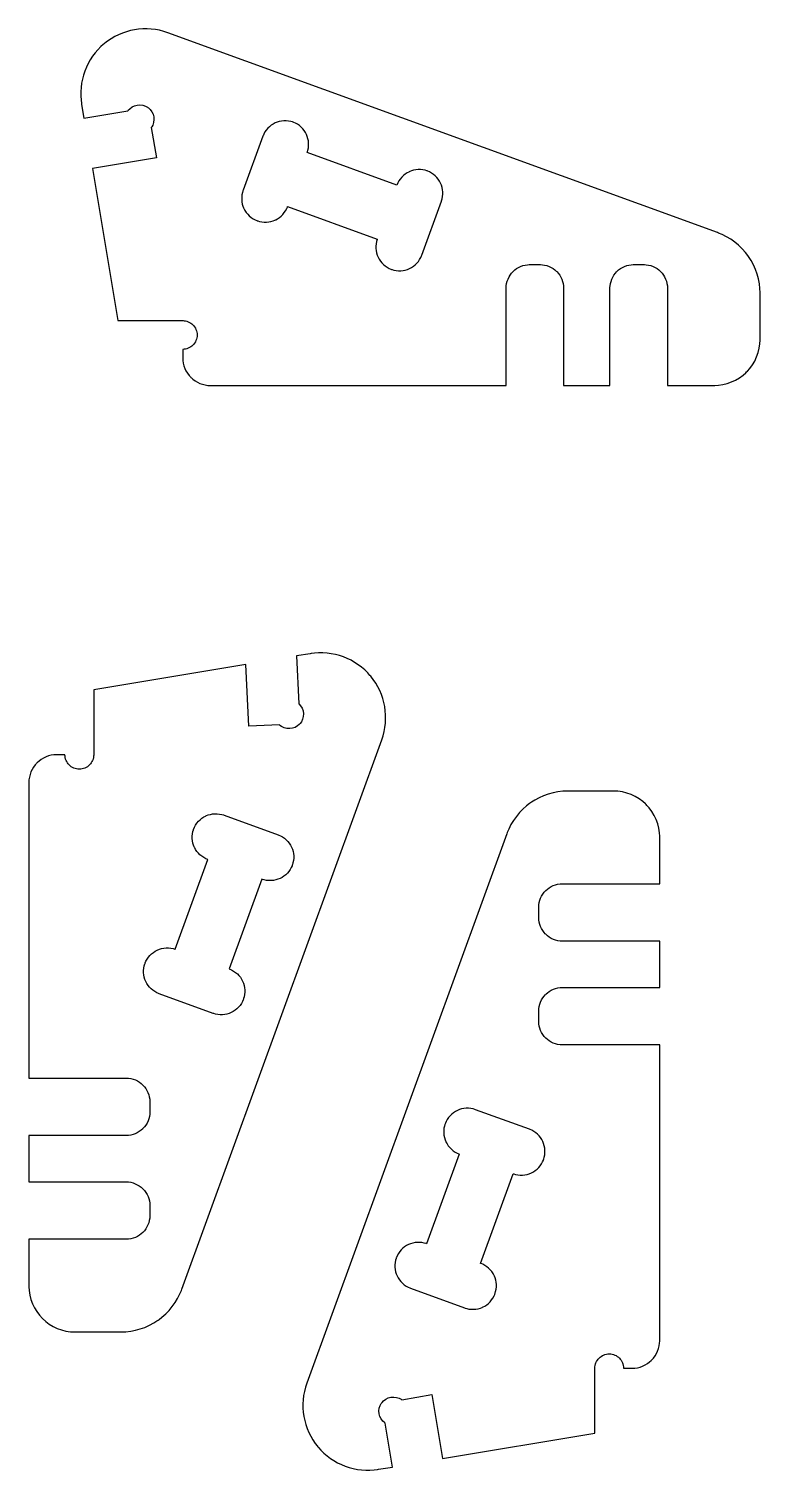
# Model space of a CAD drawing. Extents: x 0 to 392, y 0 to 269.
# Drawn here: x 85.4 to 164.3, y 113 to 268.5 of the extents above; entities that cross this region are included whole.
import ezdxf

# ---------------------------------------------------------------- set-up
doc = ezdxf.new("R2010")
doc.units = 0
doc.layers.get('0').update_dxf_attribs({"linetype": 'CONTINUOUS'})

msp = doc.modelspace()

# ---------------------------------------------------------------- linework, layer by layer
at = {"color": 0}
for points in [[(136.853, 240.508), (136.853, 240.574), (136.866, 240.768), (136.905, 241.022), (136.968, 241.267), (137.053, 241.5), (137.161, 241.724), (137.289, 241.933), (137.435, 242.131), (137.6, 242.311), (137.781, 242.475), (137.977, 242.622), (138.188, 242.75), (138.41, 242.857), (138.645, 242.943), (138.889, 243.006), (139.143, 243.044), (139.337, 243.058), (139.403, 243.058), (140.503, 243.058), (140.567, 243.058), (140.756, 243.046), (141.003, 243.008), (141.244, 242.947), (141.479, 242.864), (141.704, 242.757), (141.918, 242.629), (142.119, 242.481), (142.261, 242.356), (142.306, 242.311), (142.351, 242.267), (142.475, 242.124), (142.625, 241.922), (142.753, 241.708), (142.858, 241.483), (142.943, 241.25), (143.004, 241.008), (143.04, 240.76), (143.053, 240.571), (143.053, 240.508), (143.053, 230.008), (148.053, 230.008), (148.053, 240.508), (148.053, 240.571), (148.065, 240.76), (148.103, 241.008), (148.164, 241.25), (148.247, 241.483), (148.354, 241.708), (148.482, 241.922), (148.631, 242.124), (148.756, 242.267), (148.8, 242.311), (148.844, 242.356), (148.987, 242.481), (149.189, 242.629), (149.403, 242.757), (149.628, 242.864), (149.861, 242.947), (150.103, 243.008), (150.351, 243.046), (150.54, 243.058), (150.603, 243.058), (151.703, 243.058), (151.768, 243.058), (151.964, 243.044), (152.217, 243.006), (152.461, 242.943), (152.696, 242.857), (152.918, 242.75), (153.129, 242.622), (153.325, 242.475), (153.506, 242.311), (153.671, 242.131), (153.818, 241.933), (153.946, 241.724), (154.053, 241.5), (154.139, 241.267), (154.201, 241.022), (154.24, 240.768), (154.253, 240.574), (154.253, 240.508), (154.253, 230.008), (159.253, 230.008), (159.376, 230.008), (159.747, 230.032), (160.233, 230.104), (160.707, 230.224), (161.167, 230.389), (161.607, 230.597), (162.028, 230.847), (162.422, 231.14), (162.701, 231.385), (162.789, 231.472), (162.876, 231.56), (163.121, 231.839), (163.413, 232.233), (163.664, 232.653), (163.872, 233.094), (164.038, 233.554), (164.156, 234.028), (164.229, 234.514), (164.253, 234.885), (164.253, 235.008), (164.253, 239.926), (164.253, 240.061), (164.232, 240.464), (164.171, 240.994), (164.069, 241.518), (163.929, 242.032), (163.75, 242.533), (163.532, 243.021), (163.278, 243.49), (163.064, 243.832), (162.987, 243.942), (162.91, 244.051), (162.663, 244.369), (162.307, 244.769), (161.924, 245.14), (161.514, 245.481), (161.079, 245.789), (160.622, 246.063), (160.144, 246.301), (159.772, 246.458), (159.647, 246.504), (100.354, 268.081), (100.245, 268.119), (99.9121, 268.224), (99.4653, 268.339), (99.015, 268.422), (98.5625, 268.476), (98.1092, 268.5), (97.6565, 268.496), (97.2061, 268.461), (96.7592, 268.399), (96.3174, 268.307), (95.8818, 268.186), (95.4542, 268.037), (95.0358, 267.862), (94.6282, 267.658), (94.2326, 267.426), (93.8507, 267.169), (93.5732, 266.958), (93.4839, 266.883), (93.3946, 266.81), (93.1367, 266.575), (92.8131, 266.246), (92.5138, 265.9), (92.2392, 265.536), (91.9899, 265.157), (91.7661, 264.763), (91.5688, 264.357), (91.3981, 263.939), (91.2547, 263.511), (91.139, 263.074), (91.0515, 262.631), (90.9929, 262.181), (90.9636, 261.725), (90.964, 261.267), (90.9947, 260.807), (91.0369, 260.461), (91.0562, 260.346), (91.3062, 258.853), (96.0482, 259.646), (96.0935, 259.71), (96.2553, 259.882), (96.4978, 260.067), (96.7669, 260.199), (97.0543, 260.275), (97.351, 260.296), (97.6483, 260.26), (97.9375, 260.164), (98.1465, 260.053), (98.2101, 260.008), (98.2738, 259.963), (98.4462, 259.801), (98.6306, 259.558), (98.7619, 259.289), (98.8388, 259.001), (98.8597, 258.706), (98.8232, 258.408), (98.7278, 258.118), (98.6174, 257.91), (98.5719, 257.846), (99.1179, 254.583), (92.214, 253.428), (94.9618, 237.008), (101.962, 237.008), (102.001, 237.008), (102.12, 237), (102.274, 236.976), (102.423, 236.938), (102.565, 236.886), (102.701, 236.821), (102.828, 236.743), (102.948, 236.654), (103.058, 236.554), (103.158, 236.444), (103.247, 236.325), (103.325, 236.197), (103.39, 236.061), (103.442, 235.918), (103.48, 235.771), (103.504, 235.617), (103.512, 235.497), (103.512, 235.458), (103.512, 235.418), (103.504, 235.3), (103.48, 235.146), (103.442, 234.997), (103.39, 234.854), (103.325, 234.719), (103.247, 234.592), (103.158, 234.472), (103.058, 234.362), (102.948, 234.261), (102.828, 234.172), (102.701, 234.094), (102.565, 234.029), (102.423, 233.978), (102.274, 233.939), (102.12, 233.915), (102.001, 233.908), (101.962, 233.908), (101.962, 233.008), (101.962, 232.933), (101.976, 232.711), (102.02, 232.419), (102.091, 232.135), (102.19, 231.86), (102.315, 231.596), (102.466, 231.343), (102.641, 231.107), (102.788, 230.939), (102.84, 230.886), (102.893, 230.835), (103.06, 230.688), (103.297, 230.513), (103.549, 230.361), (103.814, 230.236), (104.089, 230.138), (104.374, 230.067), (104.665, 230.022), (104.888, 230.008), (104.962, 230.008), (136.853, 230.008), (136.853, 240.508)], [(125.074, 251.636), (115.395, 255.158), (115.417, 255.219), (115.472, 255.407), (115.522, 255.658), (115.547, 255.91), (115.546, 256.158), (115.522, 256.406), (115.473, 256.646), (115.403, 256.881), (115.31, 257.107), (115.196, 257.324), (115.062, 257.529), (114.908, 257.721), (114.735, 257.899), (114.544, 258.058), (114.336, 258.201), (114.111, 258.325), (113.932, 258.404), (113.871, 258.426), (113.81, 258.449), (113.621, 258.503), (113.37, 258.553), (113.119, 258.578), (112.87, 258.578), (112.623, 258.553), (112.382, 258.504), (112.147, 258.433), (111.921, 258.34), (111.704, 258.226), (111.499, 258.093), (111.307, 257.939), (111.13, 257.765), (110.969, 257.575), (110.827, 257.367), (110.704, 257.142), (110.625, 256.963), (110.602, 256.901), (108.483, 251.075), (108.46, 251.017), (108.405, 250.833), (108.353, 250.588), (108.325, 250.338), (108.322, 250.088), (108.344, 249.838), (108.389, 249.592), (108.46, 249.35), (108.528, 249.171), (108.554, 249.114), (108.581, 249.057), (108.672, 248.889), (108.81, 248.678), (108.968, 248.483), (109.143, 248.304), (109.336, 248.144), (109.543, 248.004), (109.765, 247.883), (109.939, 247.806), (109.998, 247.785), (110.058, 247.763), (110.241, 247.71), (110.488, 247.66), (110.738, 247.635), (110.988, 247.633), (111.237, 247.657), (111.483, 247.706), (111.725, 247.778), (111.902, 247.849), (111.959, 247.875), (112.017, 247.901), (112.183, 247.994), (112.392, 248.135), (112.586, 248.294), (112.763, 248.472), (112.921, 248.665), (113.06, 248.874), (113.178, 249.097), (113.254, 249.272), (113.275, 249.332), (122.954, 245.81), (122.932, 245.749), (122.877, 245.56), (122.827, 245.308), (122.803, 245.058), (122.803, 244.808), (122.828, 244.563), (122.876, 244.321), (122.947, 244.086), (123.04, 243.86), (123.153, 243.643), (123.288, 243.438), (123.442, 243.246), (123.614, 243.069), (123.805, 242.908), (124.013, 242.765), (124.238, 242.643), (124.417, 242.564), (124.479, 242.542), (124.54, 242.519), (124.728, 242.464), (124.979, 242.414), (125.23, 242.39), (125.48, 242.39), (125.726, 242.415), (125.967, 242.463), (126.202, 242.533), (126.428, 242.626), (126.645, 242.74), (126.85, 242.875), (127.042, 243.029), (127.219, 243.201), (127.38, 243.392), (127.522, 243.6), (127.645, 243.825), (127.725, 244.004), (127.747, 244.065), (129.867, 249.892), (129.889, 249.953), (129.944, 250.142), (129.994, 250.393), (130.018, 250.643), (130.018, 250.893), (129.993, 251.139), (129.945, 251.381), (129.874, 251.615), (129.782, 251.842), (129.668, 252.058), (129.533, 252.264), (129.379, 252.456), (129.207, 252.632), (129.016, 252.793), (128.808, 252.936), (128.583, 253.058), (128.404, 253.138), (128.343, 253.16), (128.283, 253.182), (128.101, 253.235), (127.856, 253.285), (127.608, 253.31), (127.359, 253.311), (127.111, 253.289), (126.867, 253.242), (126.626, 253.169), (126.45, 253.101), (126.393, 253.075), (126.336, 253.049), (126.17, 252.957), (125.961, 252.818), (125.767, 252.661), (125.59, 252.486), (125.431, 252.294), (125.292, 252.089), (125.172, 251.868), (125.096, 251.694), (125.074, 251.636)], [(123.434, 191.769), (123.473, 191.878), (123.578, 192.211), (123.692, 192.657), (123.776, 193.108), (123.83, 193.56), (123.854, 194.014), (123.849, 194.467), (123.815, 194.917), (123.752, 195.364), (123.66, 195.806), (123.54, 196.24), (123.392, 196.668), (123.216, 197.087), (123.012, 197.494), (122.781, 197.89), (122.523, 198.272), (122.312, 198.55), (122.237, 198.639), (122.163, 198.728), (121.928, 198.986), (121.6, 199.31), (121.253, 199.608), (120.89, 199.883), (120.51, 200.133), (120.117, 200.357), (119.71, 200.554), (119.293, 200.725), (118.865, 200.868), (118.428, 200.983), (117.984, 201.071), (117.534, 201.129), (117.079, 201.16), (116.621, 201.158), (116.161, 201.128), (115.815, 201.086), (115.7, 201.067), (114.246, 200.824), (114.476, 195.671), (114.533, 195.618), (114.685, 195.436), (114.839, 195.174), (114.937, 194.89), (114.978, 194.596), (114.963, 194.299), (114.891, 194.008), (114.761, 193.732), (114.626, 193.539), (114.573, 193.481), (114.521, 193.424), (114.339, 193.272), (114.076, 193.118), (113.793, 193.019), (113.499, 192.979), (113.202, 192.993), (112.911, 193.065), (112.635, 193.196), (112.441, 193.331), (112.384, 193.383), (109.079, 193.236), (108.782, 199.908), (92.3615, 197.161), (92.3615, 190.161), (92.3615, 190.121), (92.3535, 190.003), (92.33, 189.849), (92.2918, 189.7), (92.2397, 189.558), (92.1744, 189.422), (92.0968, 189.294), (92.0076, 189.175), (91.9075, 189.065), (91.7975, 188.965), (91.6782, 188.876), (91.5504, 188.799), (91.4149, 188.733), (91.2725, 188.681), (91.1239, 188.643), (90.97, 188.619), (90.8513, 188.611), (90.8115, 188.611), (90.7719, 188.611), (90.6531, 188.619), (90.4992, 188.643), (90.3507, 188.681), (90.2082, 188.733), (90.0726, 188.799), (89.945, 188.876), (89.8256, 188.965), (89.7156, 189.065), (89.6154, 189.175), (89.5263, 189.294), (89.4486, 189.422), (89.3833, 189.558), (89.3313, 189.7), (89.2931, 189.849), (89.2696, 190.003), (89.2615, 190.121), (89.2615, 190.161), (88.3615, 190.161), (88.2874, 190.161), (88.065, 190.146), (87.7736, 190.103), (87.489, 190.032), (87.2135, 189.932), (86.9489, 189.807), (86.6971, 189.657), (86.4603, 189.482), (86.2926, 189.335), (86.2403, 189.282), (86.1878, 189.231), (86.041, 189.063), (85.8656, 188.825), (85.715, 188.574), (85.5899, 188.31), (85.4913, 188.033), (85.4197, 187.749), (85.3762, 187.457), (85.3615, 187.235), (85.3615, 187.161), (85.3615, 155.269), (95.8617, 155.269), (95.9268, 155.269), (96.1222, 155.257), (96.3756, 155.218), (96.6199, 155.156), (96.8542, 155.069), (97.0771, 154.962), (97.2872, 154.835), (97.4836, 154.688), (97.6647, 154.522), (97.8293, 154.342), (97.976, 154.146), (98.1038, 153.935), (98.2111, 153.712), (98.2969, 153.478), (98.3597, 153.233), (98.3983, 152.981), (98.4115, 152.785), (98.4115, 152.719), (98.4115, 151.619), (98.4115, 151.557), (98.399, 151.368), (98.3621, 151.119), (98.3014, 150.878), (98.2175, 150.644), (98.1111, 150.419), (97.9832, 150.206), (97.834, 150.004), (97.7093, 149.861), (97.6647, 149.817), (97.6201, 149.772), (97.4776, 149.647), (97.2763, 149.499), (97.0624, 149.369), (96.8374, 149.264), (96.6032, 149.181), (96.3614, 149.119), (96.1136, 149.082), (95.9246, 149.069), (95.8617, 149.069), (85.3615, 149.069), (85.3615, 144.069), (95.8617, 144.069), (95.9246, 144.069), (96.1136, 144.057), (96.3614, 144.021), (96.6032, 143.96), (96.8374, 143.875), (97.0624, 143.769), (97.2763, 143.642), (97.4776, 143.492), (97.6201, 143.367), (97.6647, 143.322), (97.7093, 143.278), (97.834, 143.136), (97.9832, 142.935), (98.1111, 142.721), (98.2175, 142.496), (98.3014, 142.261), (98.3621, 142.019), (98.399, 141.772), (98.4115, 141.583), (98.4115, 141.519), (98.4115, 140.419), (98.4115, 140.354), (98.3983, 140.158), (98.3597, 139.906), (98.2969, 139.661), (98.2111, 139.428), (98.1038, 139.204), (97.976, 138.994), (97.8293, 138.798), (97.6647, 138.617), (97.4836, 138.452), (97.2872, 138.305), (97.0771, 138.177), (96.8542, 138.07), (96.6199, 137.984), (96.3756, 137.921), (96.1222, 137.883), (95.9268, 137.87), (95.8617, 137.87), (85.3615, 137.87), (85.3615, 132.87), (85.3615, 132.742), (85.3874, 132.358), (85.4631, 131.862), (85.5863, 131.383), (85.7544, 130.923), (85.965, 130.486), (86.2154, 130.074), (86.5033, 129.689), (86.826, 129.334), (87.1811, 129.011), (87.566, 128.724), (87.9782, 128.473), (88.4153, 128.263), (88.8747, 128.094), (89.3539, 127.971), (89.8503, 127.895), (90.2338, 127.87), (90.3615, 127.87), (95.2804, 127.87), (95.4146, 127.87), (95.8172, 127.89), (96.3485, 127.952), (96.8719, 128.053), (97.3854, 128.194), (97.8869, 128.373), (98.3739, 128.59), (98.8443, 128.845), (99.1858, 129.059), (99.2957, 129.136), (99.4056, 129.213), (99.7235, 129.461), (100.123, 129.815), (100.494, 130.199), (100.834, 130.609), (101.142, 131.043), (101.416, 131.5), (101.656, 131.979), (101.813, 132.35), (101.858, 132.476), (123.434, 191.769)], [(142.922, 158.849), (142.857, 158.849), (142.661, 158.861), (142.408, 158.9), (142.164, 158.962), (141.929, 159.049), (141.707, 159.156), (141.496, 159.283), (141.3, 159.431), (141.119, 159.596), (140.954, 159.776), (140.808, 159.972), (140.681, 160.183), (140.572, 160.406), (140.487, 160.64), (140.424, 160.885), (140.385, 161.138), (140.372, 161.333), (140.372, 161.399), (140.372, 162.499), (140.372, 162.561), (140.385, 162.75), (140.422, 162.999), (140.482, 163.24), (140.567, 163.474), (140.672, 163.699), (140.8, 163.913), (140.95, 164.114), (141.075, 164.257), (141.119, 164.301), (141.164, 164.346), (141.306, 164.471), (141.507, 164.619), (141.721, 164.749), (141.946, 164.854), (142.181, 164.938), (142.422, 164.999), (142.669, 165.036), (142.86, 165.049), (142.922, 165.049), (153.422, 165.049), (153.422, 170.049), (142.922, 170.049), (142.86, 170.049), (142.669, 170.061), (142.422, 170.097), (142.181, 170.158), (141.946, 170.243), (141.721, 170.349), (141.507, 170.476), (141.306, 170.626), (141.164, 170.75), (141.119, 170.796), (141.075, 170.84), (140.95, 170.982), (140.8, 171.183), (140.672, 171.397), (140.567, 171.622), (140.482, 171.857), (140.422, 172.099), (140.385, 172.346), (140.372, 172.535), (140.372, 172.599), (140.372, 173.699), (140.372, 173.764), (140.385, 173.96), (140.424, 174.212), (140.487, 174.457), (140.572, 174.692), (140.681, 174.914), (140.808, 175.124), (140.954, 175.321), (141.119, 175.501), (141.3, 175.667), (141.496, 175.813), (141.707, 175.94), (141.929, 176.049), (142.164, 176.133), (142.408, 176.197), (142.661, 176.235), (142.857, 176.249), (142.922, 176.249), (153.422, 176.249), (153.422, 181.249), (153.422, 181.372), (153.397, 181.743), (153.325, 182.228), (153.206, 182.703), (153.042, 183.161), (152.833, 183.603), (152.582, 184.022), (152.29, 184.417), (152.044, 184.697), (151.958, 184.783), (151.871, 184.871), (151.59, 185.117), (151.196, 185.408), (150.776, 185.66), (150.336, 185.868), (149.876, 186.032), (149.403, 186.151), (148.917, 186.224), (148.546, 186.249), (148.422, 186.249), (143.503, 186.249), (143.369, 186.249), (142.967, 186.228), (142.435, 186.167), (141.911, 186.065), (141.399, 185.925), (140.897, 185.744), (140.41, 185.528), (139.939, 185.274), (139.597, 185.06), (139.487, 184.982), (139.378, 184.906), (139.06, 184.657), (138.66, 184.303), (138.289, 183.919), (137.95, 183.51), (137.642, 183.075), (137.367, 182.618), (137.128, 182.139), (136.971, 181.768), (136.925, 181.642), (115.35, 122.349), (115.31, 122.24), (115.206, 121.907), (115.092, 121.461), (115.008, 121.01), (114.954, 120.558), (114.93, 120.104), (114.935, 119.652), (114.969, 119.201), (115.032, 118.754), (115.124, 118.313), (115.244, 117.877), (115.392, 117.449), (115.568, 117.031), (115.772, 116.623), (116.003, 116.228), (116.261, 115.846), (116.472, 115.568), (116.546, 115.479), (116.621, 115.39), (116.855, 115.132), (117.184, 114.808), (117.53, 114.509), (117.894, 114.234), (118.273, 113.985), (118.667, 113.761), (119.073, 113.564), (119.491, 113.393), (119.919, 113.25), (120.356, 113.134), (120.8, 113.047), (121.25, 112.988), (121.705, 112.959), (122.163, 112.959), (122.623, 112.99), (122.969, 113.032), (123.083, 113.051), (124.578, 113.301), (123.784, 118.043), (123.72, 118.089), (123.548, 118.251), (123.363, 118.493), (123.232, 118.762), (123.155, 119.05), (123.134, 119.346), (123.171, 119.644), (123.266, 119.933), (123.377, 120.142), (123.422, 120.205), (123.468, 120.269), (123.629, 120.442), (123.872, 120.626), (124.141, 120.757), (124.428, 120.834), (124.725, 120.855), (125.022, 120.818), (125.312, 120.723), (125.521, 120.613), (125.584, 120.567), (128.847, 121.113), (130.002, 114.209), (146.422, 116.957), (146.422, 123.957), (146.422, 123.997), (146.431, 124.116), (146.454, 124.269), (146.492, 124.418), (146.544, 124.56), (146.61, 124.696), (146.688, 124.824), (146.776, 124.943), (146.876, 125.053), (146.986, 125.153), (147.106, 125.242), (147.233, 125.32), (147.369, 125.385), (147.511, 125.437), (147.66, 125.476), (147.814, 125.499), (147.932, 125.507), (147.972, 125.507), (148.011, 125.507), (148.131, 125.499), (148.285, 125.476), (148.433, 125.437), (148.575, 125.385), (148.711, 125.32), (148.839, 125.242), (148.958, 125.153), (149.068, 125.053), (149.168, 124.943), (149.257, 124.824), (149.335, 124.696), (149.4, 124.56), (149.453, 124.418), (149.49, 124.269), (149.514, 124.116), (149.522, 123.997), (149.522, 123.957), (150.422, 123.957), (150.496, 123.957), (150.718, 123.972), (151.01, 124.015), (151.294, 124.087), (151.571, 124.185), (151.835, 124.31), (152.086, 124.461), (152.324, 124.636), (152.492, 124.783), (152.543, 124.836), (152.596, 124.888), (152.743, 125.056), (152.918, 125.293), (153.068, 125.544), (153.194, 125.809), (153.293, 126.085), (153.364, 126.369), (153.407, 126.66), (153.422, 126.883), (153.422, 126.957), (153.422, 158.849), (142.922, 158.849)], [(110.512, 176.728), (106.989, 167.049), (107.051, 167.026), (107.23, 166.947), (107.455, 166.824), (107.663, 166.682), (107.854, 166.521), (108.026, 166.343), (108.18, 166.151), (108.315, 165.947), (108.428, 165.731), (108.521, 165.504), (108.592, 165.269), (108.64, 165.028), (108.665, 164.782), (108.665, 164.532), (108.641, 164.281), (108.591, 164.029), (108.536, 163.842), (108.514, 163.781), (108.492, 163.719), (108.412, 163.54), (108.289, 163.315), (108.147, 163.107), (107.986, 162.917), (107.809, 162.743), (107.617, 162.589), (107.412, 162.456), (107.195, 162.342), (106.969, 162.249), (106.734, 162.178), (106.493, 162.129), (106.247, 162.104), (105.997, 162.104), (105.746, 162.129), (105.495, 162.179), (105.307, 162.233), (105.246, 162.256), (99.4193, 164.376), (99.3581, 164.399), (99.1788, 164.478), (98.954, 164.6), (98.746, 164.743), (98.555, 164.904), (98.3824, 165.081), (98.2285, 165.272), (98.0942, 165.478), (97.9803, 165.694), (97.8875, 165.921), (97.8167, 166.156), (97.7686, 166.397), (97.7439, 166.643), (97.7433, 166.893), (97.7679, 167.143), (97.8182, 167.394), (97.8726, 167.583), (97.895, 167.644), (97.9172, 167.706), (97.9965, 167.885), (98.1193, 168.11), (98.2619, 168.318), (98.4226, 168.508), (98.5997, 168.681), (98.7917, 168.835), (98.9968, 168.969), (99.2133, 169.083), (99.4399, 169.176), (99.6744, 169.247), (99.9157, 169.294), (100.162, 169.319), (100.411, 169.319), (100.663, 169.296), (100.914, 169.246), (101.102, 169.19), (101.163, 169.168), (104.685, 178.847), (104.626, 178.869), (104.45, 178.944), (104.228, 179.063), (104.019, 179.201), (103.825, 179.36), (103.648, 179.536), (103.489, 179.731), (103.348, 179.94), (103.256, 180.106), (103.229, 180.164), (103.202, 180.221), (103.132, 180.399), (103.059, 180.639), (103.011, 180.886), (102.987, 181.135), (102.988, 181.385), (103.013, 181.635), (103.063, 181.882), (103.117, 182.065), (103.138, 182.124), (103.16, 182.183), (103.237, 182.358), (103.357, 182.579), (103.498, 182.788), (103.658, 182.979), (103.837, 183.156), (104.032, 183.313), (104.243, 183.451), (104.41, 183.542), (104.468, 183.568), (104.525, 183.594), (104.703, 183.663), (104.945, 183.733), (105.192, 183.779), (105.441, 183.8), (105.691, 183.797), (105.941, 183.769), (106.187, 183.717), (106.37, 183.663), (106.429, 183.64), (112.255, 181.521), (112.317, 181.499), (112.496, 181.418), (112.721, 181.296), (112.929, 181.153), (113.12, 180.993), (113.292, 180.815), (113.446, 180.624), (113.581, 180.418), (113.694, 180.201), (113.787, 179.975), (113.858, 179.74), (113.906, 179.5), (113.931, 179.253), (113.931, 179.004), (113.907, 178.753), (113.857, 178.501), (113.802, 178.314), (113.78, 178.251), (113.758, 178.19), (113.678, 178.011), (113.555, 177.786), (113.413, 177.579), (113.252, 177.388), (113.075, 177.215), (112.883, 177.061), (112.678, 176.926), (112.461, 176.813), (112.235, 176.721), (112, 176.65), (111.759, 176.601), (111.513, 176.576), (111.263, 176.576), (111.012, 176.6), (110.761, 176.651), (110.573, 176.706), (110.512, 176.728)], [(131.794, 147.069), (128.272, 137.39), (128.211, 137.413), (128.023, 137.467), (127.772, 137.517), (127.52, 137.542), (127.271, 137.542), (127.025, 137.517), (126.783, 137.469), (126.549, 137.398), (126.322, 137.305), (126.106, 137.191), (125.901, 137.057), (125.709, 136.903), (125.532, 136.73), (125.371, 136.539), (125.228, 136.331), (125.106, 136.107), (125.026, 135.927), (125.004, 135.866), (124.982, 135.805), (124.927, 135.617), (124.877, 135.365), (124.852, 135.114), (124.853, 134.865), (124.878, 134.619), (124.926, 134.377), (124.997, 134.143), (125.089, 133.916), (125.203, 133.7), (125.337, 133.495), (125.491, 133.303), (125.664, 133.126), (125.855, 132.965), (126.063, 132.822), (126.288, 132.699), (126.467, 132.62), (126.528, 132.598), (132.355, 130.478), (132.414, 130.456), (132.597, 130.401), (132.843, 130.348), (133.092, 130.321), (133.343, 130.318), (133.592, 130.339), (133.838, 130.385), (134.081, 130.455), (134.258, 130.523), (134.316, 130.55), (134.374, 130.576), (134.541, 130.667), (134.752, 130.806), (134.947, 130.963), (135.125, 131.139), (135.286, 131.331), (135.427, 131.538), (135.547, 131.76), (135.624, 131.934), (135.645, 131.994), (135.667, 132.053), (135.72, 132.236), (135.77, 132.483), (135.796, 132.733), (135.796, 132.983), (135.773, 133.232), (135.724, 133.478), (135.652, 133.72), (135.582, 133.897), (135.555, 133.954), (135.528, 134.012), (135.435, 134.178), (135.295, 134.388), (135.136, 134.581), (134.958, 134.758), (134.765, 134.917), (134.556, 135.056), (134.333, 135.174), (134.158, 135.249), (134.098, 135.27), (137.621, 144.95), (137.682, 144.928), (137.87, 144.872), (138.121, 144.822), (138.372, 144.799), (138.622, 144.799), (138.868, 144.824), (139.11, 144.871), (139.344, 144.942), (139.571, 145.035), (139.788, 145.149), (139.992, 145.283), (140.183, 145.438), (140.361, 145.61), (140.522, 145.8), (140.664, 146.008), (140.788, 146.233), (140.867, 146.413), (140.889, 146.474), (140.911, 146.535), (140.965, 146.724), (141.015, 146.975), (141.04, 147.225), (141.04, 147.475), (141.015, 147.721), (140.967, 147.962), (140.896, 148.197), (140.803, 148.424), (140.689, 148.64), (140.556, 148.846), (140.401, 149.038), (140.229, 149.214), (140.038, 149.375), (139.829, 149.518), (139.606, 149.64), (139.425, 149.719), (139.364, 149.742), (133.538, 151.862), (133.477, 151.885), (133.289, 151.939), (133.038, 151.989), (132.786, 152.014), (132.537, 152.014), (132.291, 151.989), (132.049, 151.94), (131.815, 151.869), (131.588, 151.776), (131.372, 151.663), (131.167, 151.529), (130.975, 151.375), (130.798, 151.201), (130.637, 151.011), (130.494, 150.803), (130.371, 150.578), (130.292, 150.399), (130.27, 150.337), (130.248, 150.279), (130.195, 150.097), (130.145, 149.851), (130.12, 149.603), (130.119, 149.354), (130.142, 149.107), (130.189, 148.862), (130.26, 148.622), (130.329, 148.444), (130.355, 148.388), (130.382, 148.331), (130.473, 148.165), (130.611, 147.956), (130.769, 147.763), (130.944, 147.586), (131.135, 147.426), (131.342, 147.288), (131.562, 147.168), (131.735, 147.092), (131.794, 147.069)]]:
    msp.add_lwpolyline(points, close=True, dxfattribs=at)

doc.saveas('drawing.dxf')
